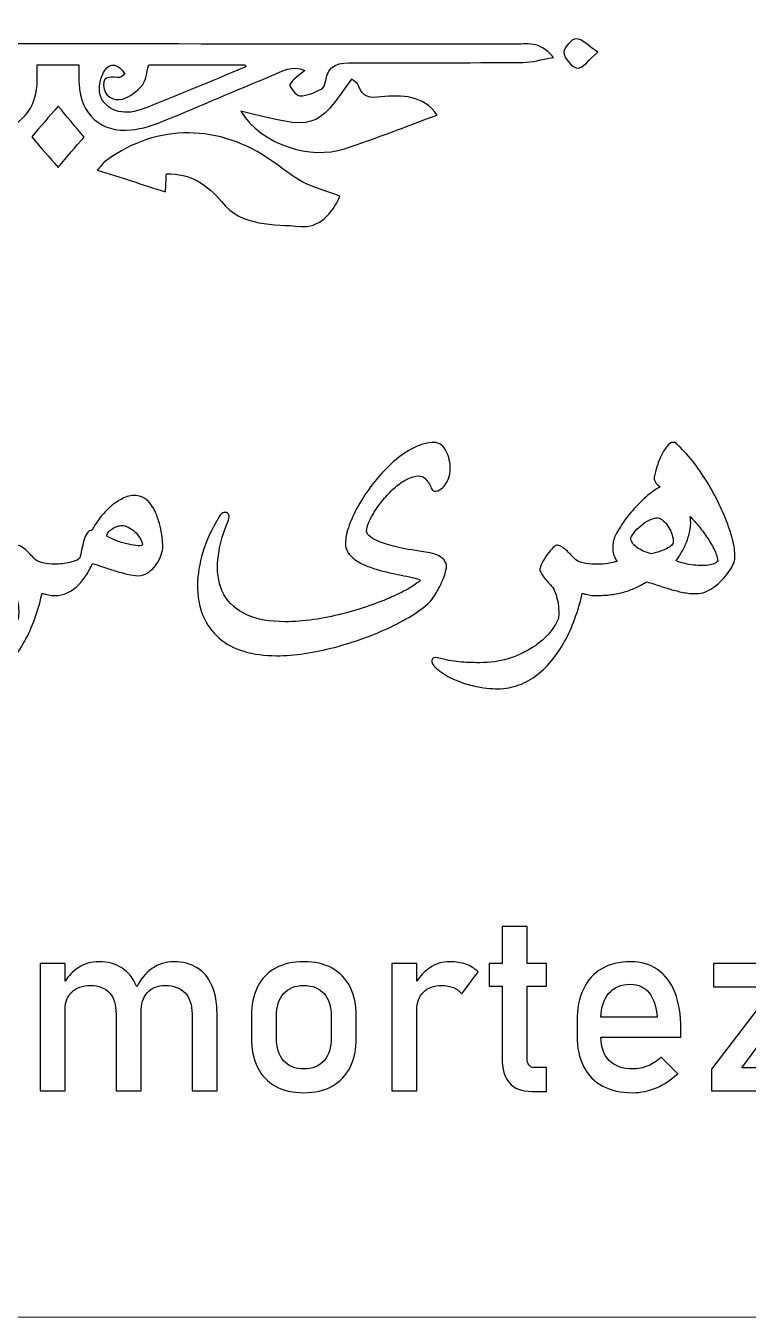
# Model space of a CAD drawing. Header units: millimetres. Extents: x -20 to 19.6, y -20.6 to 19.4.
# Drawn here: x -0.64 to 9.97, y -20.58 to -1.62 of the extents above; entities that cross this region are included whole.
import ezdxf

# ---------------------------------------------------------------- set-up
doc = ezdxf.new("R2010")
doc.units = ezdxf.units.MM
doc.header["$MEASUREMENT"] = 0
doc.layers.add('Layer 1', color=7, linetype='Continuous')

msp = doc.modelspace()

# ---------------------------------------------------------------- linework, layer by layer
at = {"layer": 'Layer 1', "color": 250, "lineweight": 18}
msp.add_open_spline([(-17.0166, 19.4228), (-17.0166, 19.4228), (16.5703, 19.4228), (16.5703, 19.4228), (18.2226, 19.4228), (19.5703, 18.0751), (19.5703, 16.4228), (19.5703, 16.4228), (19.5703, -17.5772), (19.5703, -17.5772), (19.5703, -19.2295), (18.2226, -20.5772), (16.5703, -20.5772), (16.5703, -20.5772), (-17.0166, -20.5772), (-17.0166, -20.5772), (-18.6689, -20.5772), (-20.0166, -19.2295), (-20.0166, -17.5772), (-20.0166, -17.5772), (-20.0166, 16.4228), (-20.0166, 16.4228), (-20.0166, 18.0751), (-18.6689, 19.4228), (-17.0166, 19.4228)], degree=3, knots=[0, 0, 0, 0, 0.125, 0.125, 0.125, 0.25, 0.25, 0.25, 0.375, 0.375, 0.375, 0.5, 0.5, 0.5, 0.625, 0.625, 0.625, 0.75, 0.75, 0.75, 0.875, 0.875, 0.875, 1, 1, 1, 1], dxfattribs=at)
at = {"layer": 'Layer 1', "color": 240}
for points, knots in [([(7.1147, -2.0825), (6.9237, -2.1149), (6.7968, -2.1539), (6.6692, -2.1549), (5.8413, -2.1618), (5.0137, -2.1641), (4.1858, -2.1602), (3.975, -2.1589), (3.7962, -2.1763), (3.7651, -2.4385), (3.7601, -2.4781), (3.7357, -2.5343), (3.7046, -2.5482), (3.6041, -2.5938), (3.4958, -2.6487), (3.3909, -2.6477), (3.3374, -2.6474), (3.2284, -2.5055), (3.2419, -2.4804), (3.2836, -2.4038), (3.3721, -2.3522), (3.4601, -2.2758), (3.2782, -2.186), (3.1259, -2.2898), (2.9785, -2.3499), (2.451, -2.5654), (1.9298, -2.7954), (1.4023, -3.0102), (1.245, -3.0743), (1.0768, -3.1312), (0.9092, -3.1478), (0.466, -3.1904), (0.1669, -2.9167), (0.1455, -2.4722), (0.1411, -2.3882), (0.1448, -2.3039), (0.1448, -2.1929), (0.1448, -2.1929), (-0.4713, -2.1929), (-0.4713, -2.1929), (-0.4713, -2.2957), (-0.467, -2.3892), (-0.4719, -2.4817), (-0.4931, -2.8999), (-0.7958, -3.1798), (-1.2133, -3.1507), (-1.3604, -3.1404), (-1.5107, -3.0998), (-1.6483, -3.0439), (-2.2256, -2.8096), (-2.7974, -2.5611), (-3.3741, -2.3255), (-3.4954, -2.2762), (-3.6299, -2.2587), (-3.7724, -2.223), (-3.7677, -2.2898), (-3.7717, -2.3214), (-3.7641, -2.3244), (-3.6653, -2.3638), (-3.4891, -2.3469), (-3.5764, -2.5336), (-3.6465, -2.684), (-3.7908, -2.7197), (-3.9297, -2.6348), (-4.0044, -2.5888), (-4.085, -2.4976), (-4.0982, -2.416), (-4.1356, -2.1833), (-4.2843, -2.1611), (-4.4723, -2.1615), (-5.2999, -2.1631), (-6.1278, -2.1618), (-6.9555, -2.1555), (-7.0959, -2.1546), (-7.2363, -2.1218), (-7.3999, -2.101), (-7.312, -1.8449), (-7.1405, -1.8911), (-7.0046, -1.8905), (-5.9943, -1.8842), (-4.9837, -1.8836), (-3.973, -1.8836), (-0.4683, -1.8842), (3.0363, -1.8849), (6.5406, -1.8901), (6.7119, -1.8901), (6.9082, -1.8271), (7.1147, -2.0825)], [0, 0, 0, 0, 0.0344828, 0.0344828, 0.0344828, 0.0689655, 0.0689655, 0.0689655, 0.1034483, 0.1034483, 0.1034483, 0.137931, 0.137931, 0.137931, 0.1724138, 0.1724138, 0.1724138, 0.2068966, 0.2068966, 0.2068966, 0.2413793, 0.2413793, 0.2413793, 0.2758621, 0.2758621, 0.2758621, 0.3103448, 0.3103448, 0.3103448, 0.3448276, 0.3448276, 0.3448276, 0.3793103, 0.3793103, 0.3793103, 0.4137931, 0.4137931, 0.4137931, 0.4482759, 0.4482759, 0.4482759, 0.4827586, 0.4827586, 0.4827586, 0.5172414, 0.5172414, 0.5172414, 0.5517241, 0.5517241, 0.5517241, 0.5862069, 0.5862069, 0.5862069, 0.6206897, 0.6206897, 0.6206897, 0.6551724, 0.6551724, 0.6551724, 0.6896552, 0.6896552, 0.6896552, 0.7241379, 0.7241379, 0.7241379, 0.7586207, 0.7586207, 0.7586207, 0.7931034, 0.7931034, 0.7931034, 0.8275862, 0.8275862, 0.8275862, 0.862069, 0.862069, 0.862069, 0.8965517, 0.8965517, 0.8965517, 0.9310345, 0.9310345, 0.9310345, 0.9655172, 0.9655172, 0.9655172, 1, 1, 1, 1]), ([(7.7649, -2.0069), (7.634, -2.1166), (7.5484, -2.2426), (7.4694, -2.2386), (7.3935, -2.2347), (7.2804, -2.1038), (7.2662, -2.0152), (7.2559, -1.9528), (7.3842, -1.8073), (7.449, -1.808), (7.5382, -1.8086), (7.6265, -1.9134), (7.7649, -2.0069)], [0, 0, 0, 0, 0.25, 0.25, 0.25, 0.5, 0.5, 0.5, 0.75, 0.75, 0.75, 1, 1, 1, 1]), ([(0.8187, -2.3261), (0.7301, -2.1691), (0.6022, -2.1542), (0.5275, -2.266), (0.4614, -2.3638), (0.4234, -2.528), (0.4577, -2.6368), (0.5268, -2.8545), (0.788, -2.9484), (1.0573, -2.8473), (1.5758, -2.653), (2.0835, -2.4315), (2.5958, -2.2213), (2.5918, -2.2111), (2.5878, -2.2009), (2.5846, -2.1909), (2.5846, -2.1909), (1.1696, -2.1909), (1.1696, -2.1909), (1.1352, -2.3086), (1.1323, -2.4207), (1.0758, -2.4874), (1.0008, -2.5769), (0.892, -2.6652), (0.7823, -2.6929), (0.6491, -2.7266), (0.5126, -2.6496), (0.5053, -2.4963), (0.4968, -2.3247), (0.6452, -2.3839), (0.7436, -2.3766), (0.7612, -2.3757), (0.7774, -2.3548), (0.8187, -2.3261)], [0, 0, 0, 0, 0.0909091, 0.0909091, 0.0909091, 0.1818182, 0.1818182, 0.1818182, 0.2727273, 0.2727273, 0.2727273, 0.3636364, 0.3636364, 0.3636364, 0.4545455, 0.4545455, 0.4545455, 0.5454545, 0.5454545, 0.5454545, 0.6363636, 0.6363636, 0.6363636, 0.7272727, 0.7272727, 0.7272727, 0.8181818, 0.8181818, 0.8181818, 0.9090909, 0.9090909, 0.9090909, 1, 1, 1, 1]), ([(2.5214, -2.8709), (3.6249, -3.1489), (3.6249, -3.1489), (4.1465, -2.3993), (4.1839, -2.433), (4.2388, -2.4581), (4.251, -2.4972), (4.3055, -2.671), (4.4245, -2.6799), (4.5795, -2.6631), (4.8948, -2.6287), (5.2021, -2.6386), (5.4077, -2.9278), (4.9493, -3.0957), (4.5005, -3.2739), (4.0428, -3.4242), (3.5556, -3.5839), (2.8314, -3.3763), (2.5214, -2.8709)], [0, 0, 0, 0, 0.1666667, 0.1666667, 0.1666667, 0.3333333, 0.3333333, 0.3333333, 0.5, 0.5, 0.5, 0.6666667, 0.6666667, 0.6666667, 0.8333333, 0.8333333, 0.8333333, 1, 1, 1, 1]), ([(-0.5492, -3.2492), (-0.4213, -3.0998), (-0.2991, -2.9574), (-0.1616, -2.7967), (-0.034, -2.9491), (0.0912, -3.0988), (0.2185, -3.2509), (0.092, -3.3986), (-0.03, -3.5414), (-0.1622, -3.6961), (-0.2888, -3.5497), (-0.4108, -3.4089), (-0.5492, -3.2492)], [0, 0, 0, 0, 0.25, 0.25, 0.25, 0.5, 0.5, 0.5, 0.75, 0.75, 0.75, 1, 1, 1, 1]), ([(3.9777, -4.1187), (3.867, -4.3867), (3.6575, -4.5914), (3.4013, -4.5643), (3.0007, -4.5219), (2.5503, -4.5827), (2.2379, -4.1998), (2.0393, -3.9555), (1.7835, -3.7813), (1.4292, -3.7929), (1.4243, -3.8848), (1.42, -3.9644), (1.4146, -4.0562), (1.0762, -3.9475), (0.7573, -3.8454), (0.4136, -3.7353), (0.4588, -3.6871), (0.4988, -3.6293), (0.5527, -3.5902), (1.3003, -3.0515), (2.2062, -3.0582), (2.9842, -3.6041), (3.1333, -3.7092), (3.275, -3.8288), (3.435, -3.9128), (3.593, -3.9958), (3.7698, -4.0421), (3.9777, -4.1187)], [0, 0, 0, 0, 0.1111111, 0.1111111, 0.1111111, 0.2222222, 0.2222222, 0.2222222, 0.3333333, 0.3333333, 0.3333333, 0.4444444, 0.4444444, 0.4444444, 0.5555556, 0.5555556, 0.5555556, 0.6666667, 0.6666667, 0.6666667, 0.7777778, 0.7777778, 0.7777778, 0.8888889, 0.8888889, 0.8888889, 1, 1, 1, 1]), ([(3.0469, -10.8662), (2.8711, -10.8662), (2.711, -10.8448), (2.568, -10.8015), (2.4248, -10.7579), (2.3023, -10.6927), (2.2005, -10.6055), (2.0983, -10.5179), (2.0203, -10.4089), (1.9658, -10.2776), (1.9112, -10.1461), (1.8844, -9.9931), (1.8861, -9.8186), (1.8874, -9.6708), (1.9136, -9.5126), (1.9648, -9.345), (2.0157, -9.1777), (2.097, -9.0016), (2.2091, -8.8175), (2.2226, -8.795), (2.2401, -8.7795), (2.2599, -8.7699), (2.2805, -8.7613), (2.2983, -8.759), (2.3135, -8.7639), (2.3287, -8.7686), (2.3399, -8.7805), (2.3472, -8.7996), (2.3538, -8.8185), (2.3518, -8.8433), (2.3406, -8.874), (2.2441, -9.1057), (2.1912, -9.3139), (2.1816, -9.498), (2.1717, -9.6827), (2.2028, -9.8395), (2.2748, -9.9686), (2.3469, -10.0978), (2.4579, -10.1967), (2.6089, -10.2651), (2.76, -10.3335), (2.947, -10.3676), (3.1705, -10.3676), (3.3073, -10.3676), (3.4471, -10.357), (3.5895, -10.3362), (3.732, -10.3154), (3.8714, -10.2879), (4.0083, -10.2535), (4.1451, -10.2192), (4.2763, -10.1802), (4.4013, -10.1362), (4.5262, -10.0922), (4.6393, -10.0476), (4.7407, -10.003), (4.8422, -9.9584), (4.9288, -9.9148), (5.0015, -9.8721), (5.0742, -9.8295), (5.1264, -9.7921), (5.1588, -9.7601), (5.1501, -9.7505), (5.1284, -9.7406), (5.0923, -9.7307), (5.057, -9.7211), (5.0123, -9.7108), (4.9595, -9.7006), (4.9063, -9.69), (4.8475, -9.6777), (4.7827, -9.6645), (4.7179, -9.6513), (4.6515, -9.6355), (4.5844, -9.6176), (4.5173, -9.5994), (4.4525, -9.5786), (4.3894, -9.5548), (4.3269, -9.531), (4.2707, -9.5029), (4.2221, -9.4709), (4.1729, -9.4388), (4.1339, -9.4018), (4.1039, -9.3599), (4.0737, -9.3179), (4.0589, -9.2706), (4.0589, -9.2178), (4.0589, -9.1404), (4.0774, -9.0512), (4.115, -8.9484), (4.1531, -8.8459), (4.2039, -8.7392), (4.2681, -8.6285), (4.3326, -8.5184), (4.4072, -8.4096), (4.4935, -8.3029), (4.5794, -8.1961), (4.6707, -8.1006), (4.7668, -8.016), (4.863, -7.9314), (4.9625, -7.8633), (5.0642, -7.8118), (5.1661, -7.7602), (5.2656, -7.7341), (5.3617, -7.7341), (5.4024, -7.7341), (5.4371, -7.7467), (5.4665, -7.7721), (5.4959, -7.7972), (5.5204, -7.8287), (5.5399, -7.8663), (5.5596, -7.9036), (5.5739, -7.9449), (5.5838, -7.9896), (5.5934, -8.0345), (5.5987, -8.0765), (5.5987, -8.1155), (5.6, -8.1476), (5.5953, -8.1833), (5.5851, -8.2222), (5.5743, -8.2612), (5.5594, -8.2979), (5.5389, -8.3323), (5.5187, -8.3667), (5.4932, -8.3951), (5.4635, -8.4182), (5.4335, -8.4411), (5.3994, -8.4526), (5.3617, -8.4526), (5.3448, -8.446), (5.331, -8.4301), (5.3201, -8.4057), (5.3089, -8.3809), (5.2959, -8.3555), (5.281, -8.329), (5.2665, -8.3025), (5.2481, -8.2791), (5.2258, -8.2577), (5.2031, -8.2371), (5.1726, -8.2266), (5.1334, -8.2266), (5.0802, -8.2266), (5.0242, -8.2421), (4.9661, -8.2725), (4.9073, -8.3036), (4.8494, -8.3425), (4.7929, -8.3912), (4.7364, -8.439), (4.6826, -8.4936), (4.632, -8.5545), (4.5807, -8.6149), (4.5355, -8.6754), (4.4968, -8.7358), (4.4574, -8.7957), (4.4264, -8.8522), (4.4033, -8.9051), (4.3801, -8.9586), (4.3685, -9.0023), (4.3685, -9.0373), (4.3685, -9.0568), (4.3808, -9.0789), (4.4042, -9.1031), (4.428, -9.1275), (4.4693, -9.1526), (4.5279, -9.1788), (4.5867, -9.2045), (4.6653, -9.231), (4.7648, -9.2574), (4.8639, -9.2838), (4.9896, -9.3083), (5.1416, -9.3307), (5.181, -9.3361), (5.2239, -9.343), (5.2708, -9.3506), (5.3175, -9.3582), (5.361, -9.3701), (5.4014, -9.3859), (5.442, -9.4021), (5.4761, -9.4246), (5.5032, -9.4534), (5.5306, -9.4818), (5.5442, -9.5191), (5.5442, -9.565), (5.5442, -9.5694), (5.5415, -9.5849), (5.5356, -9.6113), (5.5302, -9.6378), (5.5187, -9.6735), (5.5022, -9.7181), (5.4854, -9.7627), (5.4622, -9.8142), (5.4321, -9.8721), (5.4021, -9.9303), (5.3627, -9.9924), (5.3134, -10.0599), (5.2494, -10.124), (5.167, -10.1887), (5.0662, -10.2542), (4.9661, -10.3202), (4.8534, -10.3825), (4.7291, -10.4422), (4.6049, -10.5014), (4.472, -10.5569), (4.3302, -10.6085), (4.1881, -10.66), (4.044, -10.7053), (3.8973, -10.7437), (3.7509, -10.782), (3.6048, -10.8124), (3.4593, -10.8339), (3.3143, -10.8557), (3.1768, -10.8662), (3.0469, -10.8662)], [0, 0, 0, 0, 0.0142857, 0.0142857, 0.0142857, 0.0285714, 0.0285714, 0.0285714, 0.0428571, 0.0428571, 0.0428571, 0.0571429, 0.0571429, 0.0571429, 0.0714286, 0.0714286, 0.0714286, 0.0857143, 0.0857143, 0.0857143, 0.1, 0.1, 0.1, 0.1142857, 0.1142857, 0.1142857, 0.1285714, 0.1285714, 0.1285714, 0.1428571, 0.1428571, 0.1428571, 0.1571429, 0.1571429, 0.1571429, 0.1714286, 0.1714286, 0.1714286, 0.1857143, 0.1857143, 0.1857143, 0.2, 0.2, 0.2, 0.2142857, 0.2142857, 0.2142857, 0.2285714, 0.2285714, 0.2285714, 0.2428571, 0.2428571, 0.2428571, 0.2571429, 0.2571429, 0.2571429, 0.2714286, 0.2714286, 0.2714286, 0.2857143, 0.2857143, 0.2857143, 0.3, 0.3, 0.3, 0.3142857, 0.3142857, 0.3142857, 0.3285714, 0.3285714, 0.3285714, 0.3428571, 0.3428571, 0.3428571, 0.3571429, 0.3571429, 0.3571429, 0.3714286, 0.3714286, 0.3714286, 0.3857143, 0.3857143, 0.3857143, 0.4, 0.4, 0.4, 0.4142857, 0.4142857, 0.4142857, 0.4285714, 0.4285714, 0.4285714, 0.4428571, 0.4428571, 0.4428571, 0.4571429, 0.4571429, 0.4571429, 0.4714286, 0.4714286, 0.4714286, 0.4857143, 0.4857143, 0.4857143, 0.5, 0.5, 0.5, 0.5142857, 0.5142857, 0.5142857, 0.5285714, 0.5285714, 0.5285714, 0.5428571, 0.5428571, 0.5428571, 0.5571429, 0.5571429, 0.5571429, 0.5714286, 0.5714286, 0.5714286, 0.5857143, 0.5857143, 0.5857143, 0.6, 0.6, 0.6, 0.6142857, 0.6142857, 0.6142857, 0.6285714, 0.6285714, 0.6285714, 0.6428571, 0.6428571, 0.6428571, 0.6571429, 0.6571429, 0.6571429, 0.6714286, 0.6714286, 0.6714286, 0.6857143, 0.6857143, 0.6857143, 0.7, 0.7, 0.7, 0.7142857, 0.7142857, 0.7142857, 0.7285714, 0.7285714, 0.7285714, 0.7428571, 0.7428571, 0.7428571, 0.7571429, 0.7571429, 0.7571429, 0.7714286, 0.7714286, 0.7714286, 0.7857143, 0.7857143, 0.7857143, 0.8, 0.8, 0.8, 0.8142857, 0.8142857, 0.8142857, 0.8285714, 0.8285714, 0.8285714, 0.8428571, 0.8428571, 0.8428571, 0.8571429, 0.8571429, 0.8571429, 0.8714286, 0.8714286, 0.8714286, 0.8857143, 0.8857143, 0.8857143, 0.9, 0.9, 0.9, 0.9142857, 0.9142857, 0.9142857, 0.9285714, 0.9285714, 0.9285714, 0.9428571, 0.9428571, 0.9428571, 0.9571429, 0.9571429, 0.9571429, 0.9714286, 0.9714286, 0.9714286, 0.9857143, 0.9857143, 0.9857143, 1, 1, 1, 1]), ([(7.1721, -9.2447), (7.1972, -9.249), (7.2216, -9.2587), (7.2454, -9.2741), (7.2689, -9.2894), (7.292, -9.3072), (7.3149, -9.3287), (7.3366, -9.3496), (7.3581, -9.3714), (7.3783, -9.3935), (7.3988, -9.416), (7.4176, -9.4361), (7.4361, -9.4543), (7.4596, -9.4751), (7.4973, -9.492), (7.5492, -9.5045), (7.601, -9.5171), (7.6599, -9.5234), (7.7267, -9.5234), (7.7267, -9.5234), (7.727, -9.5232), (7.727, -9.5232), (7.8054, -9.5232), (7.8695, -9.5192), (7.9197, -9.5106), (7.9703, -9.5024), (8.0142, -9.4928), (8.0519, -9.4812), (8.0116, -9.4297), (7.9891, -9.3725), (7.9861, -9.3097), (7.9825, -9.2465), (7.9911, -9.1854), (8.0123, -9.1253), (8.0344, -9.0751), (8.0687, -9.0152), (8.1147, -8.9462), (8.1609, -8.877), (8.2139, -8.8073), (8.274, -8.7376), (8.3338, -8.6678), (8.3996, -8.6014), (8.4696, -8.5389), (8.5404, -8.4759), (8.6117, -8.4255), (8.6844, -8.3879), (8.6762, -8.3807), (8.6666, -8.3737), (8.6564, -8.3658), (8.6458, -8.3582), (8.6355, -8.3493), (8.626, -8.3383), (8.6161, -8.3281), (8.6082, -8.3152), (8.6019, -8.2996), (8.5955, -8.2845), (8.5933, -8.2663), (8.5942, -8.2455), (8.6028, -8.1966), (8.6177, -8.1404), (8.6385, -8.0766), (8.6593, -8.0131), (8.6838, -7.9543), (8.7119, -7.9007), (8.74, -7.8468), (8.7701, -7.8036), (8.8018, -7.7709), (8.8342, -7.7382), (8.8656, -7.7276), (8.8964, -7.7382), (8.9743, -7.7999), (9.0513, -7.8766), (9.1267, -7.9688), (9.2021, -8.061), (9.2737, -8.1609), (9.3416, -8.2682), (9.4089, -8.376), (9.4718, -8.4874), (9.5289, -8.6014), (9.5861, -8.7161), (9.6343, -8.8265), (9.6737, -8.9326), (9.7124, -9.039), (9.7414, -9.1368), (9.7606, -9.2281), (9.7791, -9.3186), (9.7851, -9.3936), (9.7781, -9.4524), (9.7738, -9.4775), (9.7636, -9.5067), (9.7467, -9.54), (9.7302, -9.5738), (9.7087, -9.6084), (9.6829, -9.6451), (9.6568, -9.6811), (9.6267, -9.7168), (9.5927, -9.7529), (9.5583, -9.7882), (9.5223, -9.8206), (9.484, -9.8494), (9.4453, -9.8778), (9.4063, -9.9016), (9.3667, -9.9205), (9.3267, -9.9389), (9.287, -9.9499), (9.2483, -9.9528), (9.1878, -9.9571), (9.1274, -9.9541), (9.0659, -9.9446), (9.0044, -9.9346), (8.9423, -9.9208), (8.8795, -9.9039), (8.8164, -9.8861), (8.7523, -9.8662), (8.6868, -9.8448), (8.621, -9.8232), (8.5546, -9.8022), (8.4875, -9.781), (8.4277, -9.8143), (8.3709, -9.8438), (8.3173, -9.8689), (8.2631, -9.894), (8.2076, -9.9151), (8.1494, -9.932), (8.0912, -9.9485), (8.0287, -9.9614), (7.9607, -9.9697), (7.8929, -9.9779), (7.8149, -9.9822), (7.727, -9.9822), (7.727, -9.9822), (7.7263, -9.9821), (7.7263, -9.9821), (7.7069, -9.9821), (7.69, -9.9815), (7.6757, -9.9802), (7.6612, -9.9789), (7.6467, -9.9765), (7.6321, -9.9739), (7.6173, -9.9709), (7.6027, -9.9679), (7.5879, -9.9642), (7.5732, -9.9607), (7.5561, -9.9564), (7.5366, -9.951), (7.5088, -10.078), (7.4728, -10.2013), (7.4295, -10.3205), (7.3862, -10.4399), (7.3357, -10.5526), (7.2778, -10.6577), (7.2199, -10.7635), (7.1548, -10.8593), (7.0828, -10.9459), (7.0111, -11.0324), (6.9324, -11.1065), (6.8475, -11.168), (6.7622, -11.2295), (6.6696, -11.276), (6.5709, -11.3084), (6.4717, -11.3405), (6.3666, -11.3547), (6.2566, -11.35), (6.2119, -11.3487), (6.1554, -11.3441), (6.0877, -11.3355), (6.0199, -11.3273), (5.9469, -11.3124), (5.8679, -11.2903), (5.7889, -11.2687), (5.708, -11.2386), (5.6247, -11.2003), (5.5414, -11.162), (5.464, -11.1118), (5.3909, -11.0506), (5.3424, -11.003), (5.3212, -10.963), (5.3285, -10.9303), (5.3351, -10.8973), (5.3625, -10.8867), (5.4098, -10.8979), (5.4726, -10.9132), (5.5295, -10.9254), (5.58, -10.9343), (5.6299, -10.9435), (5.6788, -10.9505), (5.7264, -10.9554), (5.774, -10.9601), (5.822, -10.9637), (5.8709, -10.9657), (5.9198, -10.968), (5.9743, -10.969), (6.0344, -10.969), (6.1812, -10.969), (6.3174, -10.9498), (6.444, -10.9111), (6.5705, -10.8728), (6.6832, -10.823), (6.783, -10.7614), (6.8831, -10.7), (6.9675, -10.6305), (7.0359, -10.5529), (7.1042, -10.4756), (7.1546, -10.3975), (7.1866, -10.3196), (7.1925, -10.2889), (7.1942, -10.2511), (7.1925, -10.2062), (7.1916, -10.1615), (7.1862, -10.1163), (7.1773, -10.07), (7.168, -10.0241), (7.1565, -9.9811), (7.1416, -9.9402), (7.1267, -9.8998), (7.1102, -9.8691), (7.0923, -9.8483), (7.0798, -9.8354), (7.0637, -9.8186), (7.0441, -9.7977), (7.025, -9.7769), (7.0055, -9.7544), (6.9863, -9.731), (6.9677, -9.7068), (6.9513, -9.6827), (6.9374, -9.6585), (6.9232, -9.6341), (6.9159, -9.6133), (6.9143, -9.5964), (6.9159, -9.5756), (6.9272, -9.5445), (6.9486, -9.5032), (6.9705, -9.4623), (6.9959, -9.4212), (7.0243, -9.381), (7.0531, -9.3403), (7.0815, -9.3063), (7.1092, -9.2785), (7.1373, -9.2507), (7.1578, -9.2391), (7.1721, -9.2447)], [0, 0, 0, 0, 0.0125, 0.0125, 0.0125, 0.025, 0.025, 0.025, 0.0375, 0.0375, 0.0375, 0.05, 0.05, 0.05, 0.0625, 0.0625, 0.0625, 0.075, 0.075, 0.075, 0.0875, 0.0875, 0.0875, 0.1, 0.1, 0.1, 0.1125, 0.1125, 0.1125, 0.125, 0.125, 0.125, 0.1375, 0.1375, 0.1375, 0.15, 0.15, 0.15, 0.1625, 0.1625, 0.1625, 0.175, 0.175, 0.175, 0.1875, 0.1875, 0.1875, 0.2, 0.2, 0.2, 0.2125, 0.2125, 0.2125, 0.225, 0.225, 0.225, 0.2375, 0.2375, 0.2375, 0.25, 0.25, 0.25, 0.2625, 0.2625, 0.2625, 0.275, 0.275, 0.275, 0.2875, 0.2875, 0.2875, 0.3, 0.3, 0.3, 0.3125, 0.3125, 0.3125, 0.325, 0.325, 0.325, 0.3375, 0.3375, 0.3375, 0.35, 0.35, 0.35, 0.3625, 0.3625, 0.3625, 0.375, 0.375, 0.375, 0.3875, 0.3875, 0.3875, 0.4, 0.4, 0.4, 0.4125, 0.4125, 0.4125, 0.425, 0.425, 0.425, 0.4375, 0.4375, 0.4375, 0.45, 0.45, 0.45, 0.4625, 0.4625, 0.4625, 0.475, 0.475, 0.475, 0.4875, 0.4875, 0.4875, 0.5, 0.5, 0.5, 0.5125, 0.5125, 0.5125, 0.525, 0.525, 0.525, 0.5375, 0.5375, 0.5375, 0.55, 0.55, 0.55, 0.5625, 0.5625, 0.5625, 0.575, 0.575, 0.575, 0.5875, 0.5875, 0.5875, 0.6, 0.6, 0.6, 0.6125, 0.6125, 0.6125, 0.625, 0.625, 0.625, 0.6375, 0.6375, 0.6375, 0.65, 0.65, 0.65, 0.6625, 0.6625, 0.6625, 0.675, 0.675, 0.675, 0.6875, 0.6875, 0.6875, 0.7, 0.7, 0.7, 0.7125, 0.7125, 0.7125, 0.725, 0.725, 0.725, 0.7375, 0.7375, 0.7375, 0.75, 0.75, 0.75, 0.7625, 0.7625, 0.7625, 0.775, 0.775, 0.775, 0.7875, 0.7875, 0.7875, 0.8, 0.8, 0.8, 0.8125, 0.8125, 0.8125, 0.825, 0.825, 0.825, 0.8375, 0.8375, 0.8375, 0.85, 0.85, 0.85, 0.8625, 0.8625, 0.8625, 0.875, 0.875, 0.875, 0.8875, 0.8875, 0.8875, 0.9, 0.9, 0.9, 0.9125, 0.9125, 0.9125, 0.925, 0.925, 0.925, 0.9375, 0.9375, 0.9375, 0.95, 0.95, 0.95, 0.9625, 0.9625, 0.9625, 0.975, 0.975, 0.975, 0.9875, 0.9875, 0.9875, 1, 1, 1, 1]), ([(-0.762, -9.2447), (-0.7369, -9.249), (-0.7124, -9.2587), (-0.6886, -9.2741), (-0.6651, -9.2894), (-0.6417, -9.3072), (-0.6192, -9.3287), (-0.5974, -9.3496), (-0.5762, -9.3714), (-0.5554, -9.3935), (-0.5353, -9.416), (-0.5164, -9.4361), (-0.4983, -9.4543), (-0.4741, -9.4751), (-0.4364, -9.492), (-0.3849, -9.5045), (-0.3331, -9.5171), (-0.2741, -9.5234), (-0.2071, -9.5234), (-0.2071, -9.5234), (-0.207, -9.5233), (-0.207, -9.5233), (-0.1733, -9.5233), (-0.1376, -9.521), (-0.0989, -9.5163), (-0.0608, -9.5114), (-0.0236, -9.5044), (0.0121, -9.4962), (0.0476, -9.4879), (0.0786, -9.4776), (0.1044, -9.4668), (0.1302, -9.4559), (0.1473, -9.4436), (0.1556, -9.4314), (0.1652, -9.4003), (0.1748, -9.3617), (0.1837, -9.3138), (0.193, -9.2665), (0.2038, -9.2206), (0.2164, -9.1766), (0.229, -9.1326), (0.2449, -9.0956), (0.2633, -9.0655), (0.2825, -9.0354), (0.3063, -9.0226), (0.3357, -9.0269), (0.3578, -8.9796), (0.3916, -8.9251), (0.4362, -8.8646), (0.4808, -8.8035), (0.5324, -8.7466), (0.5902, -8.6934), (0.6481, -8.6406), (0.7108, -8.5965), (0.7776, -8.5619), (0.8447, -8.5268), (0.9118, -8.511), (0.9789, -8.5136), (1.0278, -8.5162), (1.0714, -8.5308), (1.1101, -8.5575), (1.1485, -8.584), (1.1822, -8.6187), (1.2112, -8.6614), (1.2406, -8.704), (1.2655, -8.7512), (1.2859, -8.8035), (1.3061, -8.856), (1.3226, -8.9099), (1.3358, -8.9651), (1.349, -9.0203), (1.3593, -9.0738), (1.3652, -9.1254), (1.3719, -9.1769), (1.3748, -9.2232), (1.3748, -9.2638), (1.3761, -9.2969), (1.3685, -9.3382), (1.3517, -9.3871), (1.3348, -9.436), (1.3107, -9.483), (1.2793, -9.5276), (1.2482, -9.5722), (1.2095, -9.6106), (1.1643, -9.6426), (1.1187, -9.6749), (1.0678, -9.6911), (1.0103, -9.6911), (0.967, -9.6911), (0.9155, -9.6836), (0.8549, -9.6687), (0.7954, -9.6545), (0.7336, -9.6377), (0.6712, -9.6188), (0.6081, -9.5996), (0.5479, -9.5801), (0.4897, -9.56), (0.4316, -9.5398), (0.3833, -9.5233), (0.344, -9.5107), (0.3162, -9.5752), (0.2835, -9.6357), (0.2458, -9.6932), (0.2078, -9.7506), (0.1659, -9.8003), (0.1199, -9.8429), (0.0736, -9.8855), (0.0238, -9.9193), (-0.0308, -9.9444), (-0.0853, -9.9698), (-0.1441, -9.9823), (-0.207, -9.9823), (-0.207, -9.9823), (-0.2075, -9.9821), (-0.2075, -9.9821), (-0.2269, -9.9821), (-0.2436, -9.9815), (-0.2582, -9.9802), (-0.2729, -9.9789), (-0.2877, -9.9765), (-0.3019, -9.9739), (-0.3168, -9.9709), (-0.3313, -9.9679), (-0.3462, -9.9642), (-0.3611, -9.9607), (-0.378, -9.9564), (-0.3977, -9.951), (-0.4252, -10.078), (-0.4609, -10.2013), (-0.5042, -10.3205), (-0.5474, -10.4399), (-0.5984, -10.5526), (-0.6558, -10.6577), (-0.714, -10.7635), (-0.7791, -10.8593), (-0.8512, -10.9459), (-0.9229, -11.0324), (-1.0015, -11.1065), (-1.0865, -11.168), (-1.1721, -11.2295), (-1.264, -11.276), (-1.3632, -11.3084), (-1.4627, -11.3405), (-1.567, -11.3547), (-1.6778, -11.35), (-1.7225, -11.3487), (-1.7786, -11.3441), (-1.846, -11.3355), (-1.9138, -11.3273), (-1.9875, -11.3124), (-2.0661, -11.2903), (-2.1452, -11.2687), (-2.2261, -11.2386), (-2.3094, -11.2003), (-2.3923, -11.162), (-2.47, -11.1118), (-2.5427, -11.0506), (-2.5917, -11.003), (-2.6125, -10.963), (-2.6058, -10.9303), (-2.5986, -10.8973), (-2.5714, -10.8867), (-2.5238, -10.8979), (-2.4611, -10.9132), (-2.4046, -10.9254), (-2.354, -10.9343), (-2.3041, -10.9435), (-2.2552, -10.9505), (-2.2076, -10.9554), (-2.16, -10.9601), (-2.1117, -10.9637), (-2.0632, -10.9657), (-2.0143, -10.968), (-1.9597, -10.969), (-1.8995, -10.969), (-1.7532, -10.969), (-1.6163, -10.9498), (-1.4901, -10.9111), (-1.3634, -10.8728), (-1.2507, -10.823), (-1.1506, -10.7614), (-1.0508, -10.7), (-0.9666, -10.6305), (-0.8978, -10.5529), (-0.8297, -10.4756), (-0.7791, -10.3975), (-0.7471, -10.3196), (-0.7415, -10.2889), (-0.7395, -10.2511), (-0.7412, -10.2062), (-0.7425, -10.1615), (-0.7477, -10.1163), (-0.7566, -10.07), (-0.7659, -10.0241), (-0.7778, -9.9811), (-0.7923, -9.9402), (-0.8072, -9.8998), (-0.8238, -9.8691), (-0.8412, -9.8483), (-0.8542, -9.8354), (-0.8704, -9.8186), (-0.8899, -9.7977), (-0.9094, -9.7769), (-0.9286, -9.7544), (-0.9474, -9.731), (-0.9662, -9.7068), (-0.9827, -9.6827), (-0.9967, -9.6585), (-1.0105, -9.6341), (-1.0181, -9.6133), (-1.0197, -9.5964), (-1.0181, -9.5756), (-1.0069, -9.5445), (-0.9851, -9.5032), (-0.9636, -9.4623), (-0.9385, -9.4212), (-0.9097, -9.381), (-0.881, -9.3403), (-0.8525, -9.3063), (-0.8251, -9.2785), (-0.797, -9.2507), (-0.7762, -9.2391), (-0.762, -9.2447)], [0, 0, 0, 0, 0.0135135, 0.0135135, 0.0135135, 0.027027, 0.027027, 0.027027, 0.0405405, 0.0405405, 0.0405405, 0.0540541, 0.0540541, 0.0540541, 0.0675676, 0.0675676, 0.0675676, 0.0810811, 0.0810811, 0.0810811, 0.0945946, 0.0945946, 0.0945946, 0.1081081, 0.1081081, 0.1081081, 0.1216216, 0.1216216, 0.1216216, 0.1351351, 0.1351351, 0.1351351, 0.1486486, 0.1486486, 0.1486486, 0.1621622, 0.1621622, 0.1621622, 0.1756757, 0.1756757, 0.1756757, 0.1891892, 0.1891892, 0.1891892, 0.2027027, 0.2027027, 0.2027027, 0.2162162, 0.2162162, 0.2162162, 0.2297297, 0.2297297, 0.2297297, 0.2432432, 0.2432432, 0.2432432, 0.2567568, 0.2567568, 0.2567568, 0.2702703, 0.2702703, 0.2702703, 0.2837838, 0.2837838, 0.2837838, 0.2972973, 0.2972973, 0.2972973, 0.3108108, 0.3108108, 0.3108108, 0.3243243, 0.3243243, 0.3243243, 0.3378378, 0.3378378, 0.3378378, 0.3513514, 0.3513514, 0.3513514, 0.3648649, 0.3648649, 0.3648649, 0.3783784, 0.3783784, 0.3783784, 0.3918919, 0.3918919, 0.3918919, 0.4054054, 0.4054054, 0.4054054, 0.4189189, 0.4189189, 0.4189189, 0.4324324, 0.4324324, 0.4324324, 0.4459459, 0.4459459, 0.4459459, 0.4594595, 0.4594595, 0.4594595, 0.472973, 0.472973, 0.472973, 0.4864865, 0.4864865, 0.4864865, 0.5, 0.5, 0.5, 0.5135135, 0.5135135, 0.5135135, 0.527027, 0.527027, 0.527027, 0.5405405, 0.5405405, 0.5405405, 0.5540541, 0.5540541, 0.5540541, 0.5675676, 0.5675676, 0.5675676, 0.5810811, 0.5810811, 0.5810811, 0.5945946, 0.5945946, 0.5945946, 0.6081081, 0.6081081, 0.6081081, 0.6216216, 0.6216216, 0.6216216, 0.6351351, 0.6351351, 0.6351351, 0.6486486, 0.6486486, 0.6486486, 0.6621622, 0.6621622, 0.6621622, 0.6756757, 0.6756757, 0.6756757, 0.6891892, 0.6891892, 0.6891892, 0.7027027, 0.7027027, 0.7027027, 0.7162162, 0.7162162, 0.7162162, 0.7297297, 0.7297297, 0.7297297, 0.7432432, 0.7432432, 0.7432432, 0.7567568, 0.7567568, 0.7567568, 0.7702703, 0.7702703, 0.7702703, 0.7837838, 0.7837838, 0.7837838, 0.7972973, 0.7972973, 0.7972973, 0.8108108, 0.8108108, 0.8108108, 0.8243243, 0.8243243, 0.8243243, 0.8378378, 0.8378378, 0.8378378, 0.8513514, 0.8513514, 0.8513514, 0.8648649, 0.8648649, 0.8648649, 0.8783784, 0.8783784, 0.8783784, 0.8918919, 0.8918919, 0.8918919, 0.9054054, 0.9054054, 0.9054054, 0.9189189, 0.9189189, 0.9189189, 0.9324324, 0.9324324, 0.9324324, 0.9459459, 0.9459459, 0.9459459, 0.9594595, 0.9594595, 0.9594595, 0.972973, 0.972973, 0.972973, 0.9864865, 0.9864865, 0.9864865, 1, 1, 1, 1]), ([(8.2532, -9.1378), (8.2515, -9.1632), (8.2585, -9.187), (8.274, -9.2102), (8.2896, -9.233), (8.3107, -9.2549), (8.3378, -9.275), (8.3653, -9.2951), (8.3969, -9.3137), (8.433, -9.3295), (8.4696, -9.3457), (8.508, -9.3589), (8.5483, -9.3702), (8.5781, -9.3635), (8.6104, -9.3546), (8.6472, -9.344), (8.6831, -9.3338), (8.7175, -9.3213), (8.7506, -9.3064), (8.7837, -9.2919), (8.8118, -9.2753), (8.8356, -9.2575), (8.8594, -9.2393), (8.8726, -9.2194), (8.8752, -9.1986), (8.8752, -9.1649), (8.8689, -9.1299), (8.8573, -9.0929), (8.8454, -9.0559), (8.8302, -9.0211), (8.8114, -8.9881), (8.7926, -8.9553), (8.7704, -8.9263), (8.7453, -8.9015), (8.7201, -8.8761), (8.695, -8.8579), (8.6699, -8.8467), (8.6376, -8.8384), (8.5998, -8.843), (8.5556, -8.8602), (8.5116, -8.8777), (8.469, -8.9021), (8.427, -8.9336), (8.385, -8.965), (8.3477, -8.9994), (8.316, -9.0373), (8.2836, -9.0751), (8.2631, -9.1084), (8.2532, -9.1378)], [0, 0, 0, 0, 0.0625, 0.0625, 0.0625, 0.125, 0.125, 0.125, 0.1875, 0.1875, 0.1875, 0.25, 0.25, 0.25, 0.3125, 0.3125, 0.3125, 0.375, 0.375, 0.375, 0.4375, 0.4375, 0.4375, 0.5, 0.5, 0.5, 0.5625, 0.5625, 0.5625, 0.625, 0.625, 0.625, 0.6875, 0.6875, 0.6875, 0.75, 0.75, 0.75, 0.8125, 0.8125, 0.8125, 0.875, 0.875, 0.875, 0.9375, 0.9375, 0.9375, 1, 1, 1, 1]), ([(8.9172, -9.473), (8.9453, -9.4859), (8.9786, -9.4967), (9.018, -9.5067), (9.0567, -9.5162), (9.098, -9.5245), (9.1413, -9.5308), (9.1845, -9.5368), (9.2278, -9.5407), (9.2711, -9.5424), (9.3144, -9.5437), (9.3537, -9.5424), (9.3898, -9.5377), (9.4251, -9.5341), (9.4556, -9.5258), (9.4807, -9.5139), (9.5058, -9.502), (9.5213, -9.4862), (9.527, -9.4667), (9.5213, -9.4165), (9.5028, -9.3609), (9.4724, -9.3004), (9.4417, -9.2396), (9.4056, -9.1792), (9.3647, -9.119), (9.3234, -9.0589), (9.2808, -9.0029), (9.2367, -8.9505), (9.1928, -8.8979), (9.1555, -8.8556), (9.1244, -8.8235), (9.1343, -8.8867), (9.1337, -8.9484), (9.1224, -9.0102), (9.1112, -9.0717), (9.095, -9.1305), (9.0735, -9.187), (9.0513, -9.2436), (9.0262, -9.2964), (8.9978, -9.3451), (8.9691, -9.3943), (8.9423, -9.4369), (8.9172, -9.473)], [0, 0, 0, 0, 0.0714286, 0.0714286, 0.0714286, 0.1428571, 0.1428571, 0.1428571, 0.2142857, 0.2142857, 0.2142857, 0.2857143, 0.2857143, 0.2857143, 0.3571429, 0.3571429, 0.3571429, 0.4285714, 0.4285714, 0.4285714, 0.5, 0.5, 0.5, 0.5714286, 0.5714286, 0.5714286, 0.6428571, 0.6428571, 0.6428571, 0.7142857, 0.7142857, 0.7142857, 0.7857143, 0.7857143, 0.7857143, 0.8571429, 0.8571429, 0.8571429, 0.9285714, 0.9285714, 0.9285714, 1, 1, 1, 1]), ([(0.5555, -9.1105), (0.5949, -9.1356), (0.6434, -9.1587), (0.7013, -9.1799), (0.7591, -9.2007), (0.8153, -9.2176), (0.8698, -9.2298), (0.9244, -9.2424), (0.9719, -9.25), (1.0122, -9.2519), (1.0529, -9.2543), (1.0744, -9.248), (1.0773, -9.2341), (1.0717, -9.2007), (1.0582, -9.167), (1.0373, -9.1336), (1.0169, -9.1003), (0.9914, -9.0702), (0.962, -9.0437), (0.933, -9.0173), (0.9012, -8.9954), (0.8679, -8.9789), (0.8344, -8.9618), (0.8021, -8.9532), (0.7714, -8.9532), (0.7535, -8.9532), (0.7307, -8.9584), (0.7042, -8.9681), (0.6778, -8.9779), (0.6527, -8.9908), (0.6292, -9.006), (0.6051, -9.0209), (0.586, -9.0378), (0.5713, -9.056), (0.5568, -9.0745), (0.5516, -9.0923), (0.5555, -9.1105)], [0, 0, 0, 0, 0.0833333, 0.0833333, 0.0833333, 0.1666667, 0.1666667, 0.1666667, 0.25, 0.25, 0.25, 0.3333333, 0.3333333, 0.3333333, 0.4166667, 0.4166667, 0.4166667, 0.5, 0.5, 0.5, 0.5833333, 0.5833333, 0.5833333, 0.6666667, 0.6666667, 0.6666667, 0.75, 0.75, 0.75, 0.8333333, 0.8333333, 0.8333333, 0.9166667, 0.9166667, 0.9166667, 1, 1, 1, 1]), ([(6.4668, -17.1381), (6.3965, -17.0549), (6.3617, -16.9316), (6.3617, -16.7683), (6.3617, -16.7683), (6.3617, -15.7173), (6.3617, -15.7173), (6.3617, -15.7173), (6.1691, -15.7173), (6.1691, -15.7173), (6.1691, -15.7173), (6.1691, -15.3857), (6.1691, -15.3857), (6.1691, -15.3857), (6.3617, -15.3857), (6.3617, -15.3857), (6.3617, -15.3857), (6.3617, -14.8425), (6.3617, -14.8425), (6.3617, -14.8425), (6.7286, -14.8425), (6.7286, -14.8425), (6.7286, -14.8425), (6.7286, -15.3857), (6.7286, -15.3857), (6.7286, -15.3857), (7.0115, -15.3857), (7.0115, -15.3857), (7.0115, -15.3857), (7.0115, -15.7173), (7.0115, -15.7173), (7.0115, -15.7173), (6.7286, -15.7173), (6.7286, -15.7173), (6.7286, -15.7173), (6.7286, -16.7719), (6.7286, -16.7719), (6.7286, -16.8175), (6.7375, -16.8529), (6.7556, -16.877), (6.7738, -16.9018), (6.8003, -16.914), (6.8346, -16.914), (6.8346, -16.914), (7.0111, -16.914), (7.0111, -16.914), (7.0111, -16.914), (7.0111, -17.2634), (7.0111, -17.2634), (7.0111, -17.2634), (6.7989, -17.2634), (6.7989, -17.2634), (6.6476, -17.2634), (6.5372, -17.2217), (6.4668, -17.1381)], [0, 0, 0, 0, 0.0555556, 0.0555556, 0.0555556, 0.1111111, 0.1111111, 0.1111111, 0.1666667, 0.1666667, 0.1666667, 0.2222222, 0.2222222, 0.2222222, 0.2777778, 0.2777778, 0.2777778, 0.3333333, 0.3333333, 0.3333333, 0.3888889, 0.3888889, 0.3888889, 0.4444444, 0.4444444, 0.4444444, 0.5, 0.5, 0.5, 0.5555556, 0.5555556, 0.5555556, 0.6111111, 0.6111111, 0.6111111, 0.6666667, 0.6666667, 0.6666667, 0.7222222, 0.7222222, 0.7222222, 0.7777778, 0.7777778, 0.7777778, 0.8333333, 0.8333333, 0.8333333, 0.8888889, 0.8888889, 0.8888889, 0.9444444, 0.9444444, 0.9444444, 1, 1, 1, 1]), ([(1.8056, -16.122), (1.8056, -15.9902), (1.7712, -15.8881), (1.7028, -15.816), (1.6344, -15.744), (1.5386, -15.7079), (1.4149, -15.7079), (1.3013, -15.7079), (1.213, -15.743), (1.1505, -15.8124), (1.088, -15.8818), (1.0566, -15.9807), (1.0566, -16.1075), (1.0566, -16.1075), (1.0565, -16.1071), (1.0565, -16.1071), (1.0565, -16.1071), (1.0566, -16.1204), (1.0566, -16.1204), (1.0566, -16.1204), (1.0566, -17.2544), (1.0566, -17.2544), (1.0566, -17.2544), (0.6895, -17.2544), (0.6895, -17.2544), (0.6895, -17.2544), (0.6895, -16.122), (0.6895, -16.122), (0.6895, -15.9902), (0.6571, -15.8881), (0.5923, -15.816), (0.5275, -15.744), (0.4356, -15.7079), (0.317, -15.7079), (0.197, -15.7079), (0.1045, -15.74), (0.039, -15.8035), (-0.0228, -15.8638), (-0.0557, -15.9467), (-0.0592, -16.0531), (-0.0592, -16.0531), (-0.0592, -17.254), (-0.0592, -17.254), (-0.0592, -17.254), (-0.4263, -17.254), (-0.4263, -17.254), (-0.4263, -17.254), (-0.4263, -15.3857), (-0.4263, -15.3857), (-0.4263, -15.3857), (-0.0592, -15.3857), (-0.0592, -15.3857), (-0.0592, -15.3857), (-0.0592, -15.6451), (-0.0592, -15.6451), (-0.0076, -15.564), (0.0552, -15.4993), (0.129, -15.4509), (0.2218, -15.3893), (0.325, -15.3586), (0.4373, -15.3586), (0.5685, -15.3586), (0.6802, -15.3886), (0.7724, -15.4481), (0.8646, -15.5073), (0.935, -15.5939), (0.9839, -15.7079), (0.9839, -15.7079), (0.9923, -15.7284), (0.9923, -15.7284), (1.0497, -15.6141), (1.1245, -15.525), (1.2163, -15.4604), (1.3128, -15.3927), (1.4192, -15.3586), (1.5356, -15.3586), (1.6701, -15.3586), (1.785, -15.3886), (1.8806, -15.4481), (1.9758, -15.5073), (2.0481, -15.5939), (2.0984, -15.7079), (2.148, -15.8223), (2.1727, -15.9595), (2.1727, -16.1204), (2.1727, -16.1204), (2.1727, -17.2544), (2.1727, -17.2544), (2.1727, -17.2544), (1.8056, -17.2544), (1.8056, -17.2544), (1.8056, -17.2544), (1.8056, -16.122), (1.8056, -16.122)], [0, 0, 0, 0, 0.0322581, 0.0322581, 0.0322581, 0.0645161, 0.0645161, 0.0645161, 0.0967742, 0.0967742, 0.0967742, 0.1290323, 0.1290323, 0.1290323, 0.1612903, 0.1612903, 0.1612903, 0.1935484, 0.1935484, 0.1935484, 0.2258065, 0.2258065, 0.2258065, 0.2580645, 0.2580645, 0.2580645, 0.2903226, 0.2903226, 0.2903226, 0.3225806, 0.3225806, 0.3225806, 0.3548387, 0.3548387, 0.3548387, 0.3870968, 0.3870968, 0.3870968, 0.4193548, 0.4193548, 0.4193548, 0.4516129, 0.4516129, 0.4516129, 0.483871, 0.483871, 0.483871, 0.516129, 0.516129, 0.516129, 0.5483871, 0.5483871, 0.5483871, 0.5806452, 0.5806452, 0.5806452, 0.6129032, 0.6129032, 0.6129032, 0.6451613, 0.6451613, 0.6451613, 0.6774194, 0.6774194, 0.6774194, 0.7096774, 0.7096774, 0.7096774, 0.7419355, 0.7419355, 0.7419355, 0.7741935, 0.7741935, 0.7741935, 0.8064516, 0.8064516, 0.8064516, 0.8387097, 0.8387097, 0.8387097, 0.8709677, 0.8709677, 0.8709677, 0.9032258, 0.9032258, 0.9032258, 0.9354839, 0.9354839, 0.9354839, 0.9677419, 0.9677419, 0.9677419, 1, 1, 1, 1]), ([(3.0314, -17.1859), (2.9161, -17.1221), (2.8285, -17.0296), (2.7677, -16.908), (2.7069, -16.786), (2.6771, -16.6393), (2.6771, -16.4677), (2.6771, -16.4677), (2.6771, -16.1633), (2.6771, -16.1633), (2.6771, -15.9941), (2.7069, -15.8494), (2.7677, -15.7287), (2.8285, -15.6081), (2.9161, -15.5165), (3.0314, -15.4534), (3.1465, -15.3903), (3.285, -15.3586), (3.4475, -15.3586), (3.6095, -15.3586), (3.748, -15.3903), (3.863, -15.4534), (3.978, -15.5165), (4.0659, -15.6081), (4.1264, -15.7287), (4.1872, -15.8494), (4.2176, -15.9941), (4.2176, -16.1633), (4.2176, -16.1633), (4.2176, -16.4733), (4.2176, -16.4733), (4.2176, -16.6436), (4.1872, -16.789), (4.1264, -16.9096), (4.0659, -17.0302), (3.978, -17.1221), (3.863, -17.1859), (3.748, -17.2493), (3.6095, -17.2815), (3.4475, -17.2815), (3.285, -17.2815), (3.1465, -17.2493), (3.0314, -17.1859)], [0, 0, 0, 0, 0.0714286, 0.0714286, 0.0714286, 0.1428571, 0.1428571, 0.1428571, 0.2142857, 0.2142857, 0.2142857, 0.2857143, 0.2857143, 0.2857143, 0.3571429, 0.3571429, 0.3571429, 0.4285714, 0.4285714, 0.4285714, 0.5, 0.5, 0.5, 0.5714286, 0.5714286, 0.5714286, 0.6428571, 0.6428571, 0.6428571, 0.7142857, 0.7142857, 0.7142857, 0.7857143, 0.7857143, 0.7857143, 0.8571429, 0.8571429, 0.8571429, 0.9285714, 0.9285714, 0.9285714, 1, 1, 1, 1]), ([(5.6451, -15.7387), (5.5958, -15.7181), (5.539, -15.7078), (5.4739, -15.7078), (5.3576, -15.7078), (5.2674, -15.7403), (5.2032, -15.8044), (5.1398, -15.8675), (5.1077, -15.9549), (5.1067, -16.0665), (5.1067, -16.0665), (5.1067, -16.0718), (5.1067, -16.0718), (5.1067, -16.0718), (5.1067, -17.2543), (5.1067, -17.2543), (5.1067, -17.2543), (4.7398, -17.2543), (4.7398, -17.2543), (4.7398, -17.2543), (4.7398, -15.3859), (4.7398, -15.3859), (4.7398, -15.3859), (5.1067, -15.3859), (5.1067, -15.3859), (5.1067, -15.3859), (5.1067, -15.6458), (5.1067, -15.6458), (5.1579, -15.5654), (5.2197, -15.5006), (5.2921, -15.4517), (5.3833, -15.3896), (5.4841, -15.3589), (5.5949, -15.3589), (5.6795, -15.3589), (5.7571, -15.3711), (5.8259, -15.3959), (5.895, -15.4203), (5.9551, -15.4564), (6.007, -15.5049), (6.007, -15.5049), (5.7674, -15.8285), (5.7674, -15.8285), (5.735, -15.7889), (5.694, -15.7591), (5.6451, -15.7387)], [0, 0, 0, 0, 0.0666667, 0.0666667, 0.0666667, 0.1333333, 0.1333333, 0.1333333, 0.2, 0.2, 0.2, 0.2666667, 0.2666667, 0.2666667, 0.3333333, 0.3333333, 0.3333333, 0.4, 0.4, 0.4, 0.4666667, 0.4666667, 0.4666667, 0.5333333, 0.5333333, 0.5333333, 0.6, 0.6, 0.6, 0.6666667, 0.6666667, 0.6666667, 0.7333333, 0.7333333, 0.7333333, 0.8, 0.8, 0.8, 0.8666667, 0.8666667, 0.8666667, 0.9333333, 0.9333333, 0.9333333, 1, 1, 1, 1]), ([(7.8375, -17.184), (7.7149, -17.1195), (7.622, -17.0243), (7.5576, -16.8987), (7.4935, -16.7734), (7.4611, -16.6221), (7.4611, -16.4446), (7.4611, -16.4446), (7.4611, -16.2338), (7.4611, -16.2338), (7.4611, -16.0487), (7.4922, -15.8914), (7.5543, -15.7601), (7.6158, -15.6296), (7.7053, -15.5301), (7.823, -15.4613), (7.9407, -15.393), (8.0821, -15.359), (8.2477, -15.359), (8.404, -15.359), (8.5372, -15.3979), (8.6473, -15.4759), (8.758, -15.5539), (8.8419, -15.6666), (8.9005, -15.814), (8.9589, -15.9621), (8.9877, -16.1389), (8.9877, -16.3455), (8.9877, -16.3455), (8.9877, -16.4677), (8.9877, -16.4677), (8.9877, -16.4677), (7.8106, -16.4677), (7.8106, -16.4677), (7.8134, -16.6148), (7.8543, -16.7278), (7.9327, -16.8078), (8.0144, -16.8904), (8.1304, -16.9321), (8.2801, -16.9321), (8.3545, -16.9321), (8.4285, -16.9169), (8.5019, -16.8872), (8.5749, -16.8574), (8.6403, -16.8154), (8.6982, -16.7612), (8.6982, -16.7612), (8.9391, -17.0025), (8.9391, -17.0025), (8.8469, -17.0911), (8.7428, -17.1598), (8.6278, -17.2084), (8.5124, -17.2573), (8.3965, -17.2815), (8.2801, -17.2815), (8.1072, -17.2815), (7.9598, -17.2487), (7.8375, -17.184)], [0, 0, 0, 0, 0.0526316, 0.0526316, 0.0526316, 0.1052632, 0.1052632, 0.1052632, 0.1578947, 0.1578947, 0.1578947, 0.2105263, 0.2105263, 0.2105263, 0.2631579, 0.2631579, 0.2631579, 0.3157895, 0.3157895, 0.3157895, 0.3684211, 0.3684211, 0.3684211, 0.4210526, 0.4210526, 0.4210526, 0.4736842, 0.4736842, 0.4736842, 0.5263158, 0.5263158, 0.5263158, 0.5789474, 0.5789474, 0.5789474, 0.6315789, 0.6315789, 0.6315789, 0.6842105, 0.6842105, 0.6842105, 0.7368421, 0.7368421, 0.7368421, 0.7894737, 0.7894737, 0.7894737, 0.8421053, 0.8421053, 0.8421053, 0.8947368, 0.8947368, 0.8947368, 0.9473684, 0.9473684, 0.9473684, 1, 1, 1, 1]), ([(10.7805, -15.6957), (10.7805, -15.6957), (9.8821, -16.9142), (9.8821, -16.9142), (9.8821, -16.9142), (10.829, -16.9142), (10.829, -16.9142), (10.829, -16.9142), (10.829, -17.2543), (10.829, -17.2543), (10.829, -17.2543), (9.438, -17.2543), (9.438, -17.2543), (9.438, -17.2543), (9.438, -16.9374), (9.438, -16.9374), (9.438, -16.9374), (10.3594, -15.7261), (10.3594, -15.7261), (10.3594, -15.7261), (9.4631, -15.7261), (9.4631, -15.7261), (9.4631, -15.7261), (9.4631, -15.386), (9.4631, -15.386), (9.4631, -15.386), (10.7805, -15.386), (10.7805, -15.386), (10.7805, -15.386), (10.7805, -15.6957), (10.7805, -15.6957)], [0, 0, 0, 0, 0.1, 0.1, 0.1, 0.2, 0.2, 0.2, 0.3, 0.3, 0.3, 0.4, 0.4, 0.4, 0.5, 0.5, 0.5, 0.6, 0.6, 0.6, 0.7, 0.7, 0.7, 0.8, 0.8, 0.8, 0.9, 0.9, 0.9, 1, 1, 1, 1]), ([(3.745, -16.8115), (3.8154, -16.7312), (3.8504, -16.6185), (3.8504, -16.4733), (3.8504, -16.4733), (3.8504, -16.1633), (3.8504, -16.1633), (3.8504, -16.0182), (3.8154, -15.9063), (3.745, -15.8269), (3.675, -15.7476), (3.5755, -15.7079), (3.4475, -15.7079), (3.3187, -15.7079), (3.2195, -15.7476), (3.1491, -15.8269), (3.079, -15.9063), (3.044, -16.0182), (3.044, -16.1633), (3.044, -16.1633), (3.044, -16.4733), (3.044, -16.4733), (3.044, -16.6185), (3.079, -16.7312), (3.1491, -16.8115), (3.2195, -16.8917), (3.3187, -16.9321), (3.4475, -16.9321), (3.5755, -16.9321), (3.675, -16.8917), (3.745, -16.8115)], [0, 0, 0, 0, 0.1, 0.1, 0.1, 0.2, 0.2, 0.2, 0.3, 0.3, 0.3, 0.4, 0.4, 0.4, 0.5, 0.5, 0.5, 0.6, 0.6, 0.6, 0.7, 0.7, 0.7, 0.8, 0.8, 0.8, 0.9, 0.9, 0.9, 1, 1, 1, 1]), ([(7.8112, -16.1726), (7.8112, -16.1726), (8.6387, -16.1726), (8.6387, -16.1726), (8.6278, -16.0203), (8.5881, -15.9016), (8.5204, -15.817), (8.4529, -15.7324), (8.3621, -15.69), (8.2477, -15.69), (8.1086, -15.69), (8.0011, -15.7357), (7.9251, -15.8272), (7.8549, -15.9106), (7.817, -16.026), (7.8112, -16.1726)], [0, 0, 0, 0, 0.2, 0.2, 0.2, 0.4, 0.4, 0.4, 0.6, 0.6, 0.6, 0.8, 0.8, 0.8, 1, 1, 1, 1])]:
    msp.add_open_spline(points, degree=3, knots=knots, dxfattribs=at)

doc.saveas('drawing.dxf')
